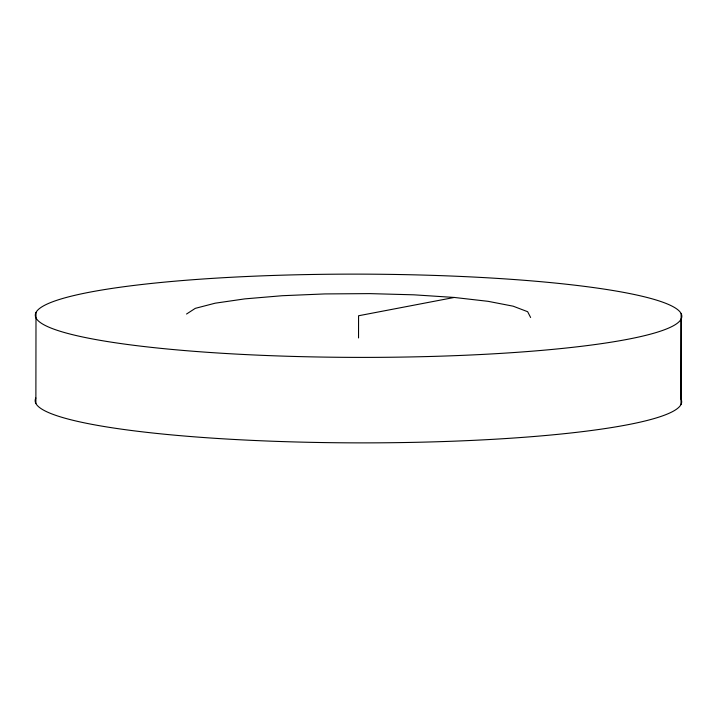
<?xml version="1.0" encoding="UTF-8"?>
<svg xmlns="http://www.w3.org/2000/svg" width="717" height="717" viewBox="0 0 717 717"><rect width="100%" height="100%" fill="white"/><g stroke="black" fill="none" stroke-linecap="round" stroke-linejoin="round"><path stroke-width="1.08" d="M35.877 403.438L36.002 312.504M358.536 337.958L358.572 315.758L454.264 297.456L488.116 301.328L513.148 306.186L527.64 311.707L530.616 317.488M681.123 313.562L680.971 399.046A323.25 41.631 0.1 0 1 358.634 442.873A323.25 41.631 0.1 0 1 35.85 397.989M680.998 404.496L681.15 319.011A323.25 41.631 0.1 0 0 215.414 278.187A323.25 41.631 0.1 0 0 179.16 350.084A323.25 41.631 0.1 0 0 681.15 319.011M186.537 314.028L195.284 308.355L215.163 303.192L244.82 298.881L282.22 295.718L324.828 293.925L369.739 293.62L413.888 294.821L454.264 297.456"/></g></svg>
